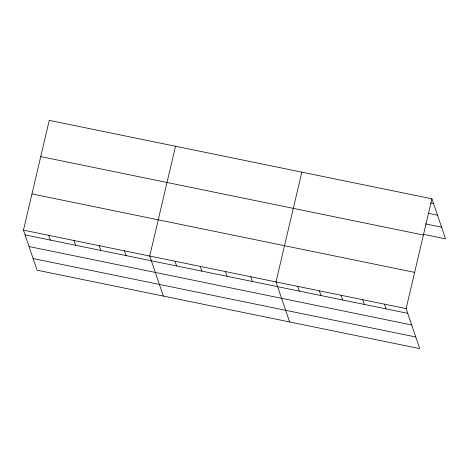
<?xml version="1.0" encoding="UTF-8"?>
<svg xmlns="http://www.w3.org/2000/svg" width="469" height="469" viewBox="0 0 469 469"><rect width="100%" height="100%" fill="white"/><g stroke="black" fill="none" stroke-linecap="round" stroke-linejoin="round"><path stroke-width="0.7" d="M431.92 198.809L406.113 308.596L419.743 348.631L37.08 270.191L23.45 230.156L49.257 120.369L431.92 198.809L445.55 238.844L423.865 234.4M175.535 146.252L149.728 256.039L163.359 296.08M301.813 172.141L276.007 281.928L289.637 321.963M430.735 202.971L433.532 203.546M428.408 213.331L437.501 215.195M425.494 223.895L441.587 227.195M40.739 156.599L423.401 235.039M31.968 193.926L414.631 272.366M23.45 230.156L406.113 308.596M25.062 234.893L407.725 313.333M29.025 246.542L411.694 324.982M33.111 258.542L415.78 336.982M384.428 304.152L386.04 308.889M362.742 299.709L364.36 304.445M341.063 295.259L342.675 299.996M319.377 290.815L320.989 295.552M297.692 286.371L299.304 291.108M250.751 276.751L252.363 281.488M225.495 271.574L227.107 276.311M200.24 266.398L201.852 271.135M174.984 261.215L176.596 265.952M124.473 250.862L126.085 255.599M99.217 245.686L100.829 250.423M73.961 240.509L75.573 245.246M48.706 235.332L50.318 240.069"/></g></svg>
